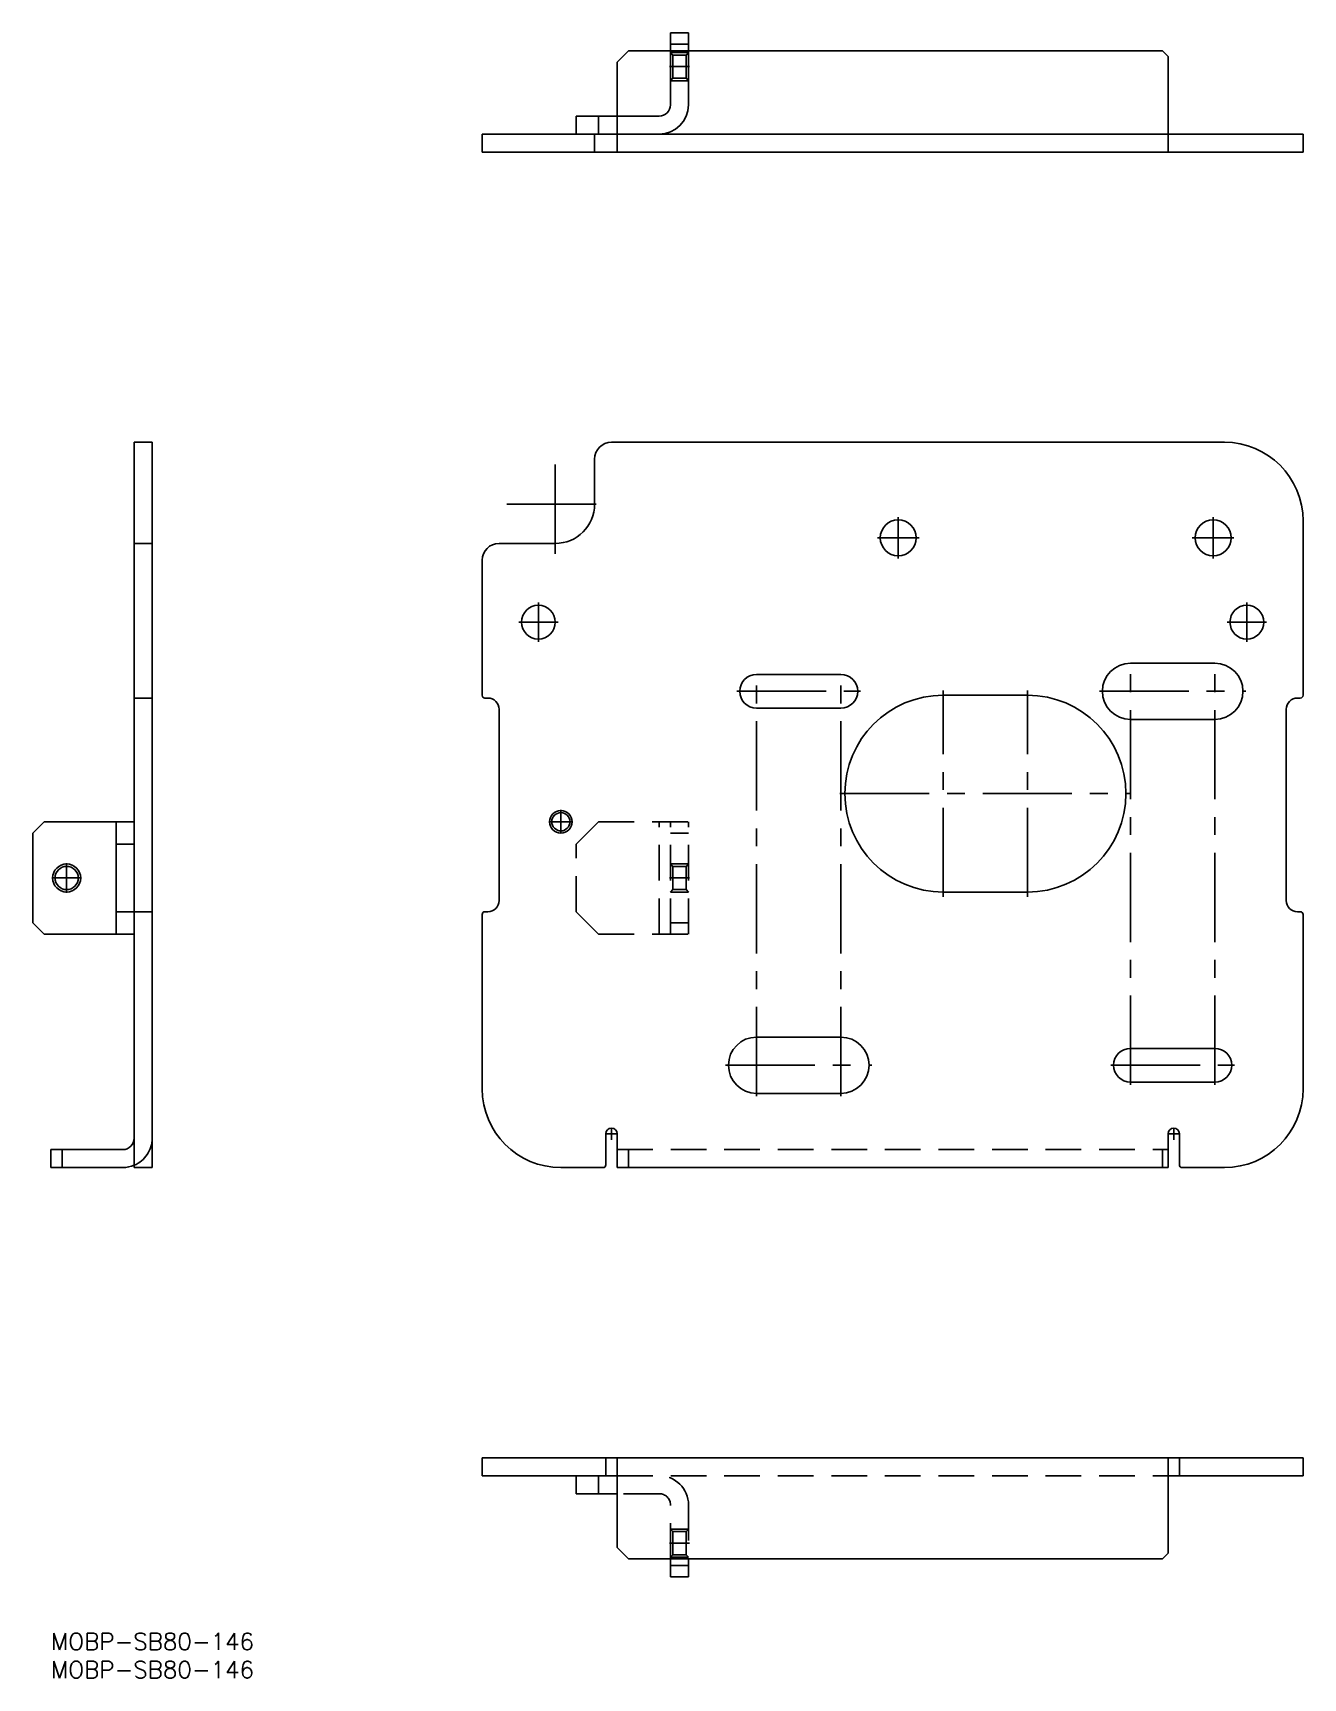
# Model space of a CAD drawing. Extents: x -3 to 223, y -8 to 285.
import ezdxf

# ---------------------------------------------------------------- set-up
doc = ezdxf.new("R2010")
doc.units = 0
doc.header["$LTSCALE"] = 0.5
doc.linetypes.add('CENTER', pattern=[50.8, 31.75, -6.35, 6.35, -6.35])
doc.linetypes.add('DASHED', pattern=[19.05, 12.7, -6.35])
for name, color, linetype in [('MSM_CENTER', 1, 'CENTER'), ('MSM_CONTINUOUS', 7, 'CONTINUOUS'), ('MSM_DASHED', 4, 'DASHED'), ('MSM_NARROW', 5, 'CONTINUOUS'), ('MSM_PART_NUMBER', 7, 'CONTINUOUS')]:
    doc.layers.add(name, color=color, linetype=linetype)
doc.styles.get("Standard").update_dxf_attribs({"font": 'txt.shx', "height": 3, "bigfont": 'bigfont.shx'})

msp = doc.modelspace()

# ---------------------------------------------------------------- linework, layer by layer
at = {"layer": 'MSM_CENTER'}
for p, q in [((110.04, 278.6), (113.56, 278.6)), ((89.7, 207.832), (89.7, 191.059)), ((81.085, 200.8), (98.706, 200.8)), ((150.7, 191.1), (150.7, 198.5)), ((206.7, 191.1), (206.7, 198.5)), ((147, 194.8), (154.4, 194.8)), ((203, 194.8), (210.4, 194.8)), ((86.7, 176.3), (86.7, 183.3)), ((212.7, 176.3), (212.7, 183.3)), ((83.2, 179.8), (90.2, 179.8)), ((209.2, 179.8), (216.2, 179.8)), ((192, 97.5), (192, 173)), ((207, 97.5), (207, 173)), ((125.5, 95.5), (125.5, 171)), ((140.5, 95.5), (140.5, 171)), ((122, 167.5), (144, 167.5)), ((158.7, 130.925), (158.7, 167.675)), ((173.7, 130.925), (173.7, 167.675)), ((186.5, 167.5), (212.5, 167.5)), ((140.325, 149.3), (192.075, 149.3)), ((90.7, 142.2), (90.7, 146.4)), ((88.6, 144.3), (92.8, 144.3)), ((2.8, 131.675), (2.8, 136.925)), ((0.175, 134.3), (5.425, 134.3)), ((110.04, 134.3), (113.56, 134.3)), ((120, 101), (146, 101)), ((188.5, 101), (210.5, 101)), ((98.65, 88.8), (100.75, 88.8)), ((99.7, 87.75), (99.7, 89.85)), ((198.65, 88.8), (200.75, 88.8)), ((199.7, 87.75), (199.7, 89.85)), ((110.04, 16), (113.56, 16))]:
    msp.add_line(p, q, dxfattribs=at)
at = {"layer": 'MSM_CONTINUOUS'}
for p, q in [((110.2, 271.8), (110.2, 284.6)), ((110.2, 284.6), (113.4, 284.6)), ((113.4, 271.8), (113.4, 284.6)), ((100.7, 279.4), (102.7, 281.4)), ((102.7, 281.4), (110.2, 281.4)), ((110.2, 282.6), (113.4, 282.6)), ((113.4, 281.4), (197.7, 281.4)), ((197.7, 281.4), (198.7, 280.4)), ((100.7, 279.4), (100.7, 269.8)), ((198.7, 280.4), (198.7, 266.6)), ((108.2, 269.8), (93.4, 269.8)), ((93.4, 269.8), (93.4, 266.6)), ((97.4, 266.6), (97.4, 269.8)), ((76.7, 266.6), (76.7, 263.4)), ((222.7, 266.6), (76.7, 266.6)), ((96.7, 266.6), (96.7, 263.4)), ((222.7, 266.6), (222.7, 263.4)), ((222.7, 263.4), (76.7, 263.4)), ((14.8, 211.8), (18, 211.8)), ((14.8, 211.8), (14.8, 82.8)), ((18, 211.8), (18, 82.8)), ((208.7, 211.8), (99.7, 211.8)), ((96.7, 208.8), (96.7, 200.8)), ((222.7, 166.8), (222.7, 197.8)), ((14.8, 193.8), (18, 193.8)), ((89.7, 193.8), (79.7, 193.8)), ((76.7, 190.8), (76.7, 166.8)), ((140.5, 170.5), (125.5, 170.5)), ((207, 172.5), (192, 172.5)), ((173.7, 166.8), (158.7, 166.8)), ((14.8, 166.3), (18, 166.3)), ((77.2, 166.3), (77.7, 166.3)), ((79.7, 164.3), (79.7, 130.3)), ((125.5, 164.5), (140.5, 164.5)), ((219.7, 130.3), (219.7, 164.3)), ((221.7, 166.3), (222.2, 166.3)), ((192, 162.5), (207, 162.5)), ((-1.2, 144.3), (-3.2, 142.3)), ((14.8, 144.3), (-1.2, 144.3)), ((11.6, 124.3), (11.6, 144.3)), ((-3.2, 126.3), (-3.2, 142.3)), ((11.6, 140.3), (14.8, 140.3)), ((158.7, 131.8), (173.7, 131.8)), ((-3.2, 126.3), (-1.2, 124.3)), ((18, 128.3), (11.6, 128.3)), ((76.7, 127.8), (76.7, 96.8)), ((77.7, 128.3), (77.2, 128.3)), ((222.2, 128.3), (221.7, 128.3)), ((222.7, 96.8), (222.7, 127.8)), ((14.8, 124.3), (-1.2, 124.3)), ((140.5, 106), (125.5, 106)), ((207, 104), (192, 104)), ((192, 98), (207, 98)), ((125.5, 96), (140.5, 96)), ((98.7, 83.3), (98.7, 88.8)), ((100.7, 88.8), (100.7, 82.8)), ((198.7, 88.8), (198.7, 82.8)), ((200.7, 88.8), (200.7, 83.3)), ((0, 86), (12.8, 86)), ((0, 86), (0, 82.8)), ((2, 86), (2, 82.8)), ((12.8, 82.8), (0, 82.8)), ((14.8, 82.8), (18, 82.8)), ((90.7, 82.8), (98.2, 82.8)), ((100.7, 82.8), (198.7, 82.8)), ((201.2, 82.8), (208.7, 82.8)), ((76.7, 31.2), (222.7, 31.2)), ((76.7, 28), (76.7, 31.2)), ((98.7, 28), (98.7, 31.2)), ((100.7, 31.2), (100.7, 15.2)), ((198.7, 31.2), (198.7, 14.2)), ((200.7, 28), (200.7, 31.2)), ((222.7, 28), (222.7, 31.2)), ((100.7, 28), (76.7, 28)), ((93.4, 28), (93.4, 24.8)), ((97.4, 28), (97.4, 24.8)), ((198.7, 28), (222.7, 28)), ((100.7, 24.8), (93.4, 24.8)), ((100.7, 15.2), (102.7, 13.2)), ((102.7, 13.2), (197.7, 13.2)), ((110.2, 10), (110.2, 13.2)), ((110.2, 12), (113.4, 12)), ((113.4, 10), (113.4, 13.2)), ((197.7, 13.2), (198.7, 14.2)), ((110.2, 10), (113.4, 10))]:
    msp.add_line(p, q, dxfattribs=at)
for centre, radius in [((150.7, 194.8), 3.2), ((206.7, 194.8), 3.2), ((86.7, 179.8), 3), ((212.7, 179.8), 3), ((90.7, 144.3), 1.621), ((2.8, 134.3), 2.067)]:
    msp.add_circle(centre, radius, dxfattribs=at)
for centre, radius, start, end in [((108.2, 271.8), 5.2, 270, 0), ((108.2, 271.8), 2, 270, 0), ((99.7, 208.8), 3, 90, 180), ((208.7, 197.8), 14, 0, 90), ((89.7, 200.8), 7, 270, 0), ((79.7, 190.8), 3, 90, 180), ((125.5, 167.5), 3, 90, 270), ((140.5, 167.5), 3, 270, 90), ((192, 167.5), 5, 90, 270), ((207, 167.5), 5, 270, 90), ((77.2, 166.8), 0.5, 180, 270), ((158.7, 149.3), 17.5, 90, 270), ((173.7, 149.3), 17.5, 270, 90), ((222.2, 166.8), 0.5, 270, 0), ((77.7, 164.3), 2, 0, 90), ((221.7, 164.3), 2, 90, 180), ((77.7, 130.3), 2, 270, 0), ((221.7, 130.3), 2, 180, 270), ((77.2, 127.8), 0.5, 90, 180), ((222.2, 127.8), 0.5, 0, 90), ((125.5, 101), 5, 90, 270), ((140.5, 101), 5, 270, 90), ((192, 101), 3, 90, 270), ((207, 101), 3, 270, 90), ((90.7, 96.8), 14, 180, 270), ((208.7, 96.8), 14, 270, 0), ((12.8, 88), 2, 270, 0), ((99.7, 88.8), 1, 0, 180), ((199.7, 88.8), 1, 0, 180), ((12.8, 88), 5.2, 270, 292.61986), ((98.2, 83.3), 0.5, 270, 0), ((201.2, 83.3), 0.5, 180, 270)]:
    msp.add_arc(centre, radius, start, end, dxfattribs=at)
at = {"layer": 'MSM_DASHED'}
for p, q in [((110.2, 281.4), (113.4, 281.4)), ((110.633, 280.667), (110.2, 281.1)), ((113.4, 281.1), (110.2, 281.1)), ((113.4, 281.1), (112.967, 280.667)), ((112.967, 280.667), (110.633, 280.667)), ((110.633, 280.667), (110.633, 276.533)), ((112.967, 280.667), (112.967, 276.533)), ((110.2, 276.1), (110.633, 276.533)), ((113.4, 276.1), (110.2, 276.1)), ((110.633, 276.533), (112.967, 276.533)), ((112.967, 276.533), (113.4, 276.1)), ((100.7, 269.8), (100.7, 263.4)), ((198.7, 266.6), (198.7, 263.4)), ((93.4, 140.3), (97.4, 144.3)), ((97.4, 144.3), (113.4, 144.3)), ((108.2, 124.3), (108.2, 144.3)), ((110.2, 124.3), (110.2, 144.3)), ((113.4, 124.3), (113.4, 144.3)), ((110.2, 142.3), (113.4, 142.3)), ((93.4, 128.3), (93.4, 140.3)), ((110.633, 136.367), (110.2, 136.8)), ((113.4, 136.8), (110.2, 136.8)), ((112.967, 136.367), (110.633, 136.367)), ((110.633, 136.367), (110.633, 132.233)), ((113.4, 136.8), (112.967, 136.367)), ((112.967, 136.367), (112.967, 132.233)), ((110.2, 131.8), (110.633, 132.233)), ((113.4, 131.8), (110.2, 131.8)), ((110.633, 132.233), (112.967, 132.233)), ((112.967, 132.233), (113.4, 131.8)), ((97.4, 124.3), (93.4, 128.3)), ((110.2, 126.3), (113.4, 126.3)), ((97.4, 124.3), (113.4, 124.3)), ((100.7, 86), (198.7, 86)), ((102.7, 86), (102.7, 82.8)), ((197.7, 86), (197.7, 82.8)), ((100.7, 28), (198.7, 28)), ((108.2, 24.8), (100.7, 24.8)), ((110.2, 13.2), (110.2, 22.8)), ((113.4, 22.8), (113.4, 13.2)), ((110.633, 18.067), (110.2, 18.5)), ((113.4, 18.5), (110.2, 18.5)), ((112.967, 18.067), (110.633, 18.067)), ((110.633, 18.067), (110.633, 13.933)), ((113.4, 18.5), (112.967, 18.067)), ((112.967, 18.067), (112.967, 13.933)), ((110.2, 13.5), (110.633, 13.933)), ((113.4, 13.5), (110.2, 13.5)), ((110.633, 13.933), (112.967, 13.933)), ((112.967, 13.933), (113.4, 13.5))]:
    msp.add_line(p, q, dxfattribs=at)
for centre, radius, start, end in [((12.8, 88), 5.2, 292.61986, 0), ((108.2, 22.8), 5.2, 0, 90), ((108.2, 22.8), 2, 0, 90)]:
    msp.add_arc(centre, radius, start, end, dxfattribs=at)
at = {"layer": 'MSM_NARROW'}
for centre, radius in [((90.7, 144.3), 2), ((2.8, 134.3), 2.5)]:
    msp.add_circle(centre, radius, dxfattribs=at)

# ---------------------------------------------------------------- texts
at = {"layer": 'MSM_PART_NUMBER'}
for p in [(0, -3), (0, -8)]:
    msp.add_text('MOBP-SB80-146', height=3, dxfattribs=at).set_placement(p)

doc.saveas('drawing.dxf')
